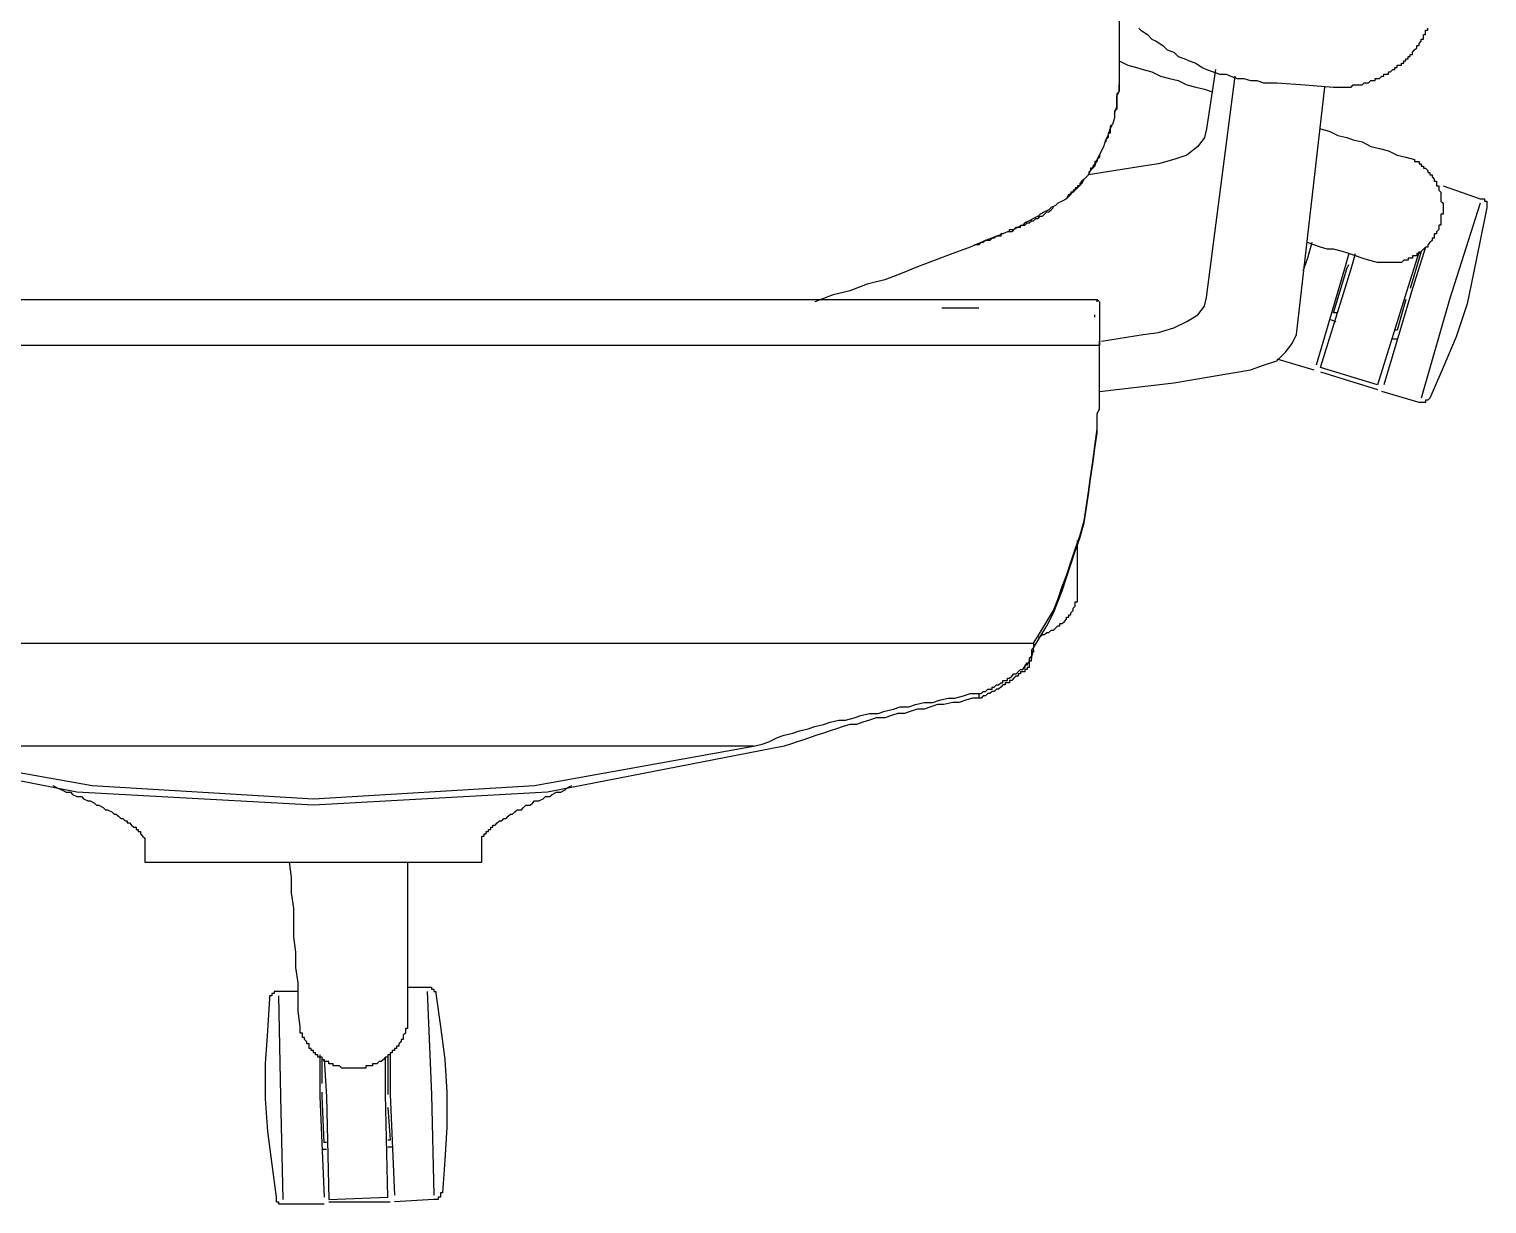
# Model space of a CAD drawing. Header units: inches. Extents: x 0 to 165, y 0 to 113.
# Drawn here: x 17.743 to 19.113, y 64.328 to 65.432 of the extents above; entities that cross this region are included whole.
import ezdxf

# ---------------------------------------------------------------- set-up
doc = ezdxf.new("R2010")
doc.units = ezdxf.units.IN
doc.header["$MEASUREMENT"] = 0
doc.layers.add('Furnishings', color=7, linetype='Continuous')

msp = doc.modelspace()

# ---------------------------------------------------------------- linework, layer by layer
at = {"layer": 'Furnishings'}
for points in [[(18.7675, 65.4516), (18.7675, 65.3796), (18.7675, 65.3775), (18.7675, 65.3734), (18.7655, 65.3713), (18.7655, 65.3693), (18.7655, 65.3672), (18.7655, 65.3652), (18.7655, 65.3631), (18.7655, 65.359), (18.7655, 65.3569), (18.7634, 65.3549), (18.7634, 65.3528), (18.7655, 65.359), (18.7655, 65.3631), (18.7655, 65.3693), (18.7675, 65.3734), (18.7675, 65.3796)], [(18.7861, 65.4331), (18.7881, 65.431), (18.7943, 65.4269), (18.7984, 65.4228), (18.8025, 65.4208), (18.8087, 65.4166), (18.8128, 65.4125), (18.819, 65.4105), (18.8231, 65.4063), (18.8293, 65.4043), (18.8334, 65.4022), (18.8396, 65.4002), (18.8458, 65.3961), (18.8499, 65.394), (18.8561, 65.3919), (18.8622, 65.3899), (18.8684, 65.3899), (18.8725, 65.3878), (18.8787, 65.3858), (18.8849, 65.3858), (18.8911, 65.3837), (18.8972, 65.3837), (18.9034, 65.3816), (18.9096, 65.3816), (18.9158, 65.3816), (18.9425, 65.3796), (18.9693, 65.3775), (18.9713, 65.3775), (18.9734, 65.3775), (18.9755, 65.3775), (18.9775, 65.3775), (18.9796, 65.3775), (18.9816, 65.3775), (18.9858, 65.3775), (18.9878, 65.3796), (18.9899, 65.3796), (18.9919, 65.3796), (18.994, 65.3796), (18.996, 65.3796), (18.9981, 65.3816), (19.0002, 65.3816), (19.0022, 65.3816), (19.0043, 65.3837), (19.0063, 65.3837), (19.0084, 65.3837), (19.0084, 65.3858), (19.0105, 65.3858), (19.0125, 65.3858), (19.0146, 65.3878), (19.0166, 65.3878), (19.0166, 65.3899), (19.0187, 65.3899), (19.0208, 65.3899), (19.0208, 65.3919), (19.0228, 65.3919), (19.0249, 65.394), (19.0269, 65.394), (19.0269, 65.3961), (19.029, 65.3961), (19.029, 65.3981), (19.031, 65.3981), (19.0331, 65.3981), (19.0331, 65.4002), (19.0352, 65.4002), (19.0352, 65.4022), (19.0372, 65.4022), (19.0372, 65.4043), (19.0393, 65.4043), (19.0393, 65.4063), (19.0413, 65.4063), (19.0413, 65.4084), (19.0434, 65.4084), (19.0434, 65.4105), (19.0455, 65.4125), (19.0475, 65.4146), (19.0475, 65.4166), (19.0496, 65.4166), (19.0496, 65.4187), (19.0516, 65.4208), (19.0516, 65.4228), (19.0537, 65.4228), (19.0537, 65.4249), (19.0537, 65.4269), (19.0557, 65.4269), (19.0557, 65.429), (19.0557, 65.431), (19.0578, 65.431), (19.0578, 65.4331)], [(19.0557, 65.429), (19.0557, 65.429)], [(19.0557, 65.429), (19.0557, 65.429)], [(19.0557, 65.429), (19.0557, 65.429)], [(19.0578, 65.431), (19.0578, 65.431)], [(19.0475, 65.4146), (19.0475, 65.4146)], [(19.0475, 65.4146), (19.0475, 65.4146)], [(19.0475, 65.4146), (19.0475, 65.4146)], [(19.0496, 65.4187), (19.0496, 65.4187)], [(19.0496, 65.4187), (19.0496, 65.4187)], [(19.0496, 65.4187), (19.0496, 65.4187)], [(19.0496, 65.4166), (19.0496, 65.4166)], [(19.0516, 65.4228), (19.0516, 65.4228)], [(19.0516, 65.4208), (19.0516, 65.4208)], [(19.0516, 65.4208), (19.0516, 65.4208)], [(19.0516, 65.4208), (19.0516, 65.4208)], [(19.0537, 65.4249), (19.0537, 65.4249)], [(19.0537, 65.4249), (19.0537, 65.4249)], [(19.0537, 65.4249), (19.0537, 65.4249)], [(19.0557, 65.4269), (19.0557, 65.4269)], [(18.7675, 65.4022), (18.7758, 65.3981), (18.784, 65.3961), (18.7902, 65.394), (18.7984, 65.3919), (18.8066, 65.3878), (18.8149, 65.3858), (18.8231, 65.3837), (18.8313, 65.3796), (18.8396, 65.3775), (18.8478, 65.3755), (18.854, 65.3734)], [(19.0331, 65.4002), (19.0331, 65.4002)], [(19.0331, 65.4002), (19.0331, 65.4002)], [(19.0352, 65.4022), (19.0352, 65.4022)], [(19.0372, 65.4043), (19.0372, 65.4043)], [(19.0372, 65.4022), (19.0372, 65.4022)], [(19.0393, 65.4063), (19.0393, 65.4063)], [(19.0393, 65.4043), (19.0393, 65.4043)], [(19.0413, 65.4084), (19.0413, 65.4084)], [(19.0413, 65.4063), (19.0413, 65.4063)], [(19.0434, 65.4105), (19.0434, 65.4105)], [(19.0434, 65.4105), (19.0434, 65.4105)], [(19.0434, 65.4084), (19.0434, 65.4084)], [(19.0455, 65.4125), (19.0455, 65.4125)], [(19.0455, 65.4125), (19.0455, 65.4125)], [(19.0455, 65.4125), (19.0455, 65.4125)], [(18.8581, 65.394), (18.8499, 65.3384), (18.8478, 65.3302), (18.8416, 65.3219), (18.8313, 65.3137), (18.819, 65.3096), (18.8046, 65.3055), (18.7902, 65.3034), (18.7387, 65.2952), (18.7408, 65.2993), (18.7449, 65.3034), (18.7469, 65.3096), (18.749, 65.3137), (18.7511, 65.3178), (18.7531, 65.3219), (18.7552, 65.3281), (18.7572, 65.3322), (18.7593, 65.3384), (18.7614, 65.3425), (18.7593, 65.3405), (18.7593, 65.3384), (18.7593, 65.3363), (18.7593, 65.3343), (18.7572, 65.3343), (18.7572, 65.3322), (18.7572, 65.3302), (18.7552, 65.3281), (18.7552, 65.3261), (18.7552, 65.3281), (18.7572, 65.3302), (18.7572, 65.3322)], [(18.7511, 65.1387), (18.7902, 65.1449), (18.8046, 65.1469), (18.819, 65.1511), (18.8313, 65.1572), (18.8416, 65.1634), (18.8478, 65.1716), (18.8499, 65.1799), (18.8766, 65.3878)], [(19.0146, 65.3878), (19.0146, 65.3878)], [(19.0146, 65.3878), (19.0146, 65.3878)], [(19.0166, 65.3878), (19.0166, 65.3878)], [(19.0187, 65.3899), (19.0187, 65.3899)], [(19.0187, 65.3899), (19.0187, 65.3899)], [(19.0208, 65.3899), (19.0208, 65.3899)], [(19.0228, 65.3919), (19.0228, 65.3919)], [(19.0228, 65.3919), (19.0228, 65.3919)], [(19.0249, 65.394), (19.0249, 65.394)], [(19.0249, 65.394), (19.0249, 65.394)], [(19.0269, 65.394), (19.0269, 65.394)], [(19.029, 65.3961), (19.029, 65.3961)], [(19.029, 65.3961), (19.029, 65.3961)], [(19.031, 65.3981), (19.031, 65.3981)], [(19.031, 65.3981), (19.031, 65.3981)], [(18.749, 65.0914), (18.819, 65.0996), (18.8911, 65.1119), (18.9034, 65.1161), (18.9158, 65.1202), (18.924, 65.1284), (18.9302, 65.1366), (18.9343, 65.1449), (18.961, 65.3775)], [(19.0084, 65.3837), (19.0084, 65.3837)], [(19.0105, 65.3858), (19.0105, 65.3858)], [(19.0105, 65.3858), (19.0105, 65.3858)], [(19.0125, 65.3858), (19.0125, 65.3858)], [(18.7634, 65.3528), (18.7634, 65.3487), (18.7614, 65.3425)], [(18.7593, 65.3384), (18.7593, 65.3384)], [(18.9569, 65.3384), (18.9652, 65.3363), (18.9734, 65.3322), (18.9816, 65.3302), (18.9878, 65.3281), (18.996, 65.3261), (19.0043, 65.3219), (19.0125, 65.3199), (19.0208, 65.3178), (19.029, 65.3137), (19.0372, 65.3116), (19.0455, 65.3096), (19.0455, 65.3075), (19.0475, 65.3075), (19.0496, 65.3075), (19.0496, 65.3055), (19.0516, 65.3055), (19.0516, 65.3034), (19.0537, 65.3034), (19.0537, 65.3013), (19.0557, 65.3013), (19.0578, 65.2993), (19.0578, 65.2972), (19.0599, 65.2972), (19.0599, 65.2952), (19.0619, 65.2952), (19.0619, 65.2931), (19.064, 65.2911), (19.064, 65.289), (19.066, 65.289), (19.066, 65.2869), (19.066, 65.2849), (19.0681, 65.2849), (19.0681, 65.2828), (19.0681, 65.2808), (19.0702, 65.2787), (19.0702, 65.2766), (19.0702, 65.2746), (19.0702, 65.2725), (19.0702, 65.2705), (19.0722, 65.2684), (19.0722, 65.2664), (19.0722, 65.2643), (19.0722, 65.2622), (19.0722, 65.2602), (19.0722, 65.2581), (19.0702, 65.2581), (19.0702, 65.2561), (19.0702, 65.254), (19.0702, 65.2519), (19.0702, 65.2499), (19.0702, 65.2478), (19.0681, 65.2478), (19.0681, 65.2458), (19.0681, 65.2437), (19.066, 65.2416), (19.066, 65.2396), (19.064, 65.2396), (19.064, 65.2375), (19.064, 65.2355), (19.0619, 65.2355), (19.0619, 65.2334), (19.0599, 65.2314), (19.0578, 65.2293), (19.0578, 65.2272), (19.0557, 65.2272), (19.0434, 65.1881), (19.0166, 65.0975)], [(18.7552, 65.3281), (18.7552, 65.3281)], [(18.7552, 65.3281), (18.7552, 65.3281)], [(18.7552, 65.3281), (18.7552, 65.3281)], [(18.7552, 65.3261), (18.7552, 65.3261)], [(18.7552, 65.3261), (18.7552, 65.3261)], [(18.7572, 65.3302), (18.7572, 65.3302)], [(18.7572, 65.3302), (18.7572, 65.3302)], [(18.7572, 65.3302), (18.7572, 65.3302)], [(18.7572, 65.3302), (18.7572, 65.3302)], [(18.749, 65.3137), (18.749, 65.3116), (18.7469, 65.3096), (18.7469, 65.3075), (18.7449, 65.3075), (18.7449, 65.3055), (18.7428, 65.3034), (18.7428, 65.3013), (18.7408, 65.3013), (18.7408, 65.2993), (18.7387, 65.2972)], [(18.7449, 65.3055), (18.7449, 65.3055)], [(18.7469, 65.3096), (18.7469, 65.3096)], [(18.7469, 65.3096), (18.7469, 65.3096)], [(18.749, 65.3116), (18.749, 65.3116)], [(19.0475, 65.3075), (19.0475, 65.3075)], [(19.0496, 65.3055), (19.0496, 65.3055)], [(19.0516, 65.3055), (19.0516, 65.3055)], [(18.7387, 65.2952), (18.7346, 65.2911), (18.7325, 65.289), (18.7305, 65.2869), (18.7305, 65.2849), (18.7284, 65.2849), (18.7284, 65.2828), (18.7264, 65.2828), (18.7264, 65.2808), (18.7243, 65.2808), (18.7243, 65.2787), (18.7222, 65.2787), (18.7222, 65.2766), (18.7202, 65.2746), (18.7181, 65.2725), (18.7202, 65.2766), (18.7243, 65.2787), (18.7284, 65.2828), (18.7325, 65.2869), (18.7346, 65.2911)], [(18.7346, 65.2911), (18.7346, 65.2911)], [(18.7387, 65.2972), (18.7387, 65.2972)], [(18.7408, 65.3013), (18.7408, 65.3013)], [(18.7408, 65.2993), (18.7408, 65.2993)], [(18.7408, 65.2993), (18.7408, 65.2993)], [(18.7408, 65.2993), (18.7408, 65.2993)], [(18.7428, 65.3034), (18.7428, 65.3034)], [(18.7428, 65.3034), (18.7428, 65.3034)], [(18.7428, 65.3013), (18.7428, 65.3013)], [(19.0537, 65.3034), (19.0537, 65.3034)], [(19.0557, 65.3013), (19.0557, 65.3013)], [(19.0578, 65.2993), (19.0578, 65.2993)], [(19.0578, 65.2993), (19.0578, 65.2993)], [(19.0599, 65.2972), (19.0599, 65.2972)], [(19.0619, 65.2931), (19.0619, 65.2931)], [(19.0619, 65.2931), (19.0619, 65.2931)], [(19.064, 65.2911), (19.064, 65.2911)], [(18.7325, 65.289), (18.7325, 65.289)], [(19.0722, 65.2849), (19.1072, 65.2725), (19.1093, 65.2725), (19.1113, 65.2725), (19.1113, 65.2705), (19.1134, 65.2705), (19.1134, 65.2684), (19.1134, 65.2664), (19.1134, 65.2643), (19.1072, 65.2334), (19.101, 65.2025), (19.0949, 65.1737), (19.0846, 65.1428), (19.0722, 65.114), (19.0599, 65.0852), (19.0578, 65.0831), (19.0557, 65.0831), (19.0557, 65.0811), (19.0537, 65.0811), (19.0516, 65.0811), (19.0496, 65.0811), (19.0146, 65.0914)], [(19.064, 65.289), (19.064, 65.289)], [(19.066, 65.2869), (19.066, 65.2869)], [(19.0681, 65.2849), (19.0681, 65.2849)], [(19.0681, 65.2828), (19.0681, 65.2828)], [(19.0681, 65.2808), (19.0681, 65.2808)], [(19.0702, 65.2787), (19.0702, 65.2787)], [(19.0702, 65.2787), (19.0702, 65.2787)], [(19.0702, 65.2766), (19.0702, 65.2766)], [(18.7181, 65.2725), (18.714, 65.2705), (18.7099, 65.2684), (18.7078, 65.2664), (18.7037, 65.2643), (18.7016, 65.2622), (18.6975, 65.2602), (18.6934, 65.2581), (18.6914, 65.2561), (18.6872, 65.254), (18.6831, 65.2519), (18.679, 65.2499), (18.6769, 65.2478), (18.6728, 65.2458), (18.6687, 65.2437), (18.6666, 65.2416), (18.6625, 65.2416), (18.6584, 65.2396), (18.6564, 65.2396), (18.6564, 65.2375), (18.6543, 65.2375), (18.6522, 65.2375), (18.6502, 65.2355), (18.6481, 65.2355), (18.6461, 65.2334), (18.644, 65.2334), (18.6419, 65.2334), (18.6399, 65.2314), (18.6378, 65.2314), (18.6358, 65.2293), (18.6337, 65.2293), (18.6316, 65.2293)], [(18.6646, 65.2416), (18.6646, 65.2437), (18.6666, 65.2437), (18.6687, 65.2437), (18.6708, 65.2458), (18.6728, 65.2458), (18.6749, 65.2458), (18.6749, 65.2478), (18.6769, 65.2478), (18.679, 65.2478), (18.6811, 65.2499), (18.6831, 65.2499), (18.6852, 65.2519), (18.6872, 65.2519), (18.6893, 65.254), (18.6914, 65.254), (18.6934, 65.2561), (18.6955, 65.2561), (18.6975, 65.2581), (18.6996, 65.2602), (18.7016, 65.2602), (18.7037, 65.2622), (18.7058, 65.2643)], [(18.7181, 65.2725), (18.7181, 65.2725)], [(18.7202, 65.2746), (18.7202, 65.2746)], [(19.1072, 65.2684), (19.0784, 65.1778), (19.0516, 65.0852)], [(19.0702, 65.2746), (19.0702, 65.2746)], [(19.0702, 65.2746), (19.0702, 65.2746)], [(19.0702, 65.2725), (19.0702, 65.2725)], [(19.0702, 65.2705), (19.0702, 65.2705)], [(19.0722, 65.2684), (19.0722, 65.2684)], [(19.0722, 65.2664), (19.0722, 65.2664)], [(19.0722, 65.2643), (19.0722, 65.2643)], [(19.1093, 65.2725), (19.1093, 65.2725)], [(19.1093, 65.2725), (19.1093, 65.2725)], [(19.1093, 65.2725), (19.1093, 65.2725)], [(19.1093, 65.2725), (19.1093, 65.2725)], [(19.1093, 65.2725), (19.1093, 65.2725)], [(19.1093, 65.2725), (19.1093, 65.2725)], [(19.1113, 65.2725), (19.1113, 65.2725)], [(19.1113, 65.2725), (19.1113, 65.2725)], [(19.1113, 65.2725), (19.1113, 65.2725)], [(19.1113, 65.2725), (19.1113, 65.2725)], [(19.1113, 65.2705), (19.1113, 65.2705)], [(19.1113, 65.2705), (19.1113, 65.2705)], [(19.1113, 65.2705), (19.1113, 65.2705)], [(19.1113, 65.2705), (19.1113, 65.2705)], [(19.1134, 65.2705), (19.1134, 65.2705)], [(19.1134, 65.2705), (19.1134, 65.2705)], [(19.1134, 65.2684), (19.1134, 65.2684)], [(19.1134, 65.2684), (19.1134, 65.2684)], [(19.1134, 65.2684), (19.1134, 65.2684)], [(19.1134, 65.2684), (19.1134, 65.2684)], [(19.1134, 65.2684), (19.1134, 65.2684)], [(19.1134, 65.2684), (19.1134, 65.2684)], [(19.1134, 65.2664), (19.1134, 65.2664)], [(19.1134, 65.2664), (19.1134, 65.2664)], [(19.1134, 65.2664), (19.1134, 65.2664)], [(19.1134, 65.2664), (19.1134, 65.2664)], [(19.1134, 65.2664), (19.1134, 65.2664)], [(19.1134, 65.2664), (19.1134, 65.2664)], [(19.1134, 65.2643), (19.1134, 65.2643)], [(18.6831, 65.2499), (18.6831, 65.2499)], [(18.6852, 65.2519), (18.6852, 65.2519)], [(18.6975, 65.2581), (18.6975, 65.2581)], [(19.0702, 65.2561), (19.0702, 65.2561)], [(19.0702, 65.2561), (19.0702, 65.2561)], [(19.0702, 65.254), (19.0702, 65.254)], [(19.0702, 65.2519), (19.0702, 65.2519)], [(19.0702, 65.2499), (19.0702, 65.2499)], [(19.0722, 65.2622), (19.0722, 65.2622)], [(19.0722, 65.2602), (19.0722, 65.2602)], [(18.6584, 65.2396), (18.6419, 65.2334), (18.6275, 65.2272), (18.6111, 65.2211), (18.5946, 65.2149), (18.5781, 65.2087), (18.5637, 65.2025), (18.5472, 65.1964), (18.5308, 65.1922), (18.5143, 65.1861), (18.4978, 65.1819), (18.4814, 65.1758)], [(18.6502, 65.2355), (18.6502, 65.2355)], [(18.6687, 65.2437), (18.6687, 65.2437)], [(18.6728, 65.2458), (18.6728, 65.2458)], [(18.679, 65.2478), (18.679, 65.2478)], [(19.0619, 65.2355), (19.0619, 65.2355)], [(19.064, 65.2375), (19.064, 65.2375)], [(19.066, 65.2416), (19.066, 65.2416)], [(19.066, 65.2396), (19.066, 65.2396)], [(19.0681, 65.2458), (19.0681, 65.2458)], [(19.0681, 65.2458), (19.0681, 65.2458)], [(19.0681, 65.2437), (19.0681, 65.2437)], [(18.6378, 65.2314), (18.6378, 65.2314)], [(18.644, 65.2334), (18.644, 65.2334)], [(18.9487, 65.2314), (18.9446, 65.2169), (18.9405, 65.2046)], [(18.9837, 65.2211), (18.9775, 65.2231), (18.9693, 65.2252), (18.9631, 65.2252), (18.9569, 65.2272), (18.9508, 65.2293), (18.9446, 65.2314)], [(19.0516, 65.2231), (19.0496, 65.2211), (19.0475, 65.2211), (19.0475, 65.219), (19.0455, 65.219), (19.0434, 65.219), (19.0434, 65.2169), (19.0413, 65.2169), (19.0393, 65.2169), (19.0393, 65.2149), (19.0372, 65.2149), (19.0352, 65.2149), (19.0331, 65.2128), (19.031, 65.2128), (19.029, 65.2128), (19.0269, 65.2128), (19.0249, 65.2128), (19.0228, 65.2128), (19.0208, 65.2128), (19.0187, 65.2128), (19.0166, 65.2128), (19.0105, 65.2128), (19.0022, 65.2149), (18.996, 65.2169), (18.9899, 65.219), (18.9837, 65.2211), (18.9796, 65.2066), (18.9528, 65.1161)], [(19.0496, 65.2231), (19.0393, 65.1902), (19.0105, 65.0975), (18.9569, 65.114), (18.9858, 65.2066), (18.9899, 65.2211)], [(19.0557, 65.2272), (19.0537, 65.2252), (19.0516, 65.2231), (19.0413, 65.1881)], [(19.0516, 65.2231), (19.0516, 65.2231)], [(19.0516, 65.2231), (19.0516, 65.2231)], [(19.0537, 65.2252), (19.0537, 65.2252)], [(19.0537, 65.2252), (19.0537, 65.2252)], [(19.0557, 65.2272), (19.0557, 65.2272)], [(19.0578, 65.2293), (19.0578, 65.2293)], [(19.0578, 65.2293), (19.0578, 65.2293)], [(19.0599, 65.2314), (19.0599, 65.2314)], [(19.0599, 65.2314), (19.0599, 65.2314)], [(19.0619, 65.2334), (19.0619, 65.2334)], [(18.9734, 65.1655), (18.9693, 65.1655), (18.9816, 65.2066), (18.9837, 65.2108)], [(19.0166, 65.2128), (19.0166, 65.2128)], [(19.0187, 65.2128), (19.0187, 65.2128)], [(19.0208, 65.2128), (19.0208, 65.2128)], [(19.0228, 65.2128), (19.0228, 65.2128)], [(19.0249, 65.2128), (19.0249, 65.2128)], [(19.0269, 65.2128), (19.0269, 65.2128)], [(19.0269, 65.2128), (19.0269, 65.2128)], [(19.029, 65.2128), (19.029, 65.2128)], [(19.031, 65.2128), (19.031, 65.2128)], [(19.0331, 65.2128), (19.0331, 65.2128)], [(19.0352, 65.2149), (19.0352, 65.2149)], [(19.0372, 65.2149), (19.0372, 65.2149)], [(19.0372, 65.2149), (19.0372, 65.2149)], [(19.0413, 65.2169), (19.0413, 65.2169)], [(19.0434, 65.2169), (19.0434, 65.2169)], [(19.0455, 65.219), (19.0455, 65.219)], [(19.0496, 65.2211), (19.0496, 65.2211)], [(19.0496, 65.2211), (19.0496, 65.2211)], [(17.2708, 65.1778), (18.7469, 65.1778), (18.749, 65.1758), (18.749, 65.1737), (18.749, 65.1716), (18.749, 65.1696), (18.749, 65.1655), (18.749, 65.1634), (18.749, 65.1593), (18.749, 65.1552), (18.749, 65.1511), (18.749, 65.1449), (18.749, 65.1408), (18.749, 65.1346), (17.2688, 65.1346)], [(18.6358, 65.1696), (18.6008, 65.1696)], [(18.7469, 65.1758), (18.7469, 65.1778)], [(18.7469, 65.1778), (18.7469, 65.1778)], [(18.7469, 65.1778), (18.7469, 65.1778)], [(18.7469, 65.1778), (18.7469, 65.1778)], [(18.749, 65.1758), (18.749, 65.1758)], [(19.0372, 65.1778), (19.029, 65.149), (19.0269, 65.149)], [(18.7449, 65.1614), (18.7449, 65.1634)], [(18.9652, 65.1593), (18.9713, 65.1572)], [(19.0249, 65.1408), (19.029, 65.1408)], [(18.6872, 64.8546), (18.6934, 64.8649), (18.6996, 64.8752), (18.7058, 64.8855), (18.7099, 64.8958), (18.714, 64.9081), (18.7181, 64.9184), (18.7222, 64.9308), (18.7264, 64.9431), (18.7305, 64.9555), (18.7346, 64.9699), (18.7366, 64.9822), (18.7387, 64.9967), (18.7408, 65.0111), (18.7428, 65.0255), (18.7449, 65.0399), (18.7469, 65.0564), (18.7469, 65.0708), (18.749, 65.0749), (18.749, 65.079), (18.749, 65.0811), (18.749, 65.0852), (18.749, 65.0893), (18.749, 65.0934), (18.749, 65.0955), (18.749, 65.0996), (18.749, 65.1037), (18.749, 65.1078), (18.749, 65.1119), (18.749, 65.114), (18.749, 65.1181), (18.749, 65.1222), (18.749, 65.1264), (18.749, 65.1305), (18.749, 65.1346), (18.749, 65.1366), (18.749, 65.1387)], [(18.749, 65.1305), (18.749, 65.1325), (18.749, 65.1346)], [(18.749, 65.1346), (18.749, 65.1346)], [(18.749, 65.1346), (18.749, 65.1346)], [(18.749, 65.1346), (18.749, 65.1346)], [(18.749, 65.1346), (18.749, 65.1346)], [(18.749, 65.1325), (18.749, 65.1325)], [(18.749, 65.1325), (18.749, 65.1325)], [(18.749, 65.1325), (18.749, 65.1325)], [(18.749, 65.1325), (18.749, 65.1325)], [(18.9158, 65.1222), (18.9508, 65.1119)], [(18.9569, 65.1099), (19.0105, 65.0934)], [(19.0599, 65.0852), (19.0599, 65.0852)], [(19.0599, 65.0852), (19.0599, 65.0852)], [(19.0599, 65.0852), (19.0599, 65.0852)], [(19.0599, 65.0852), (19.0599, 65.0852)], [(19.0599, 65.0852), (19.0599, 65.0852)], [(19.0516, 65.0811), (19.0516, 65.0811)], [(19.0516, 65.0811), (19.0516, 65.0811)], [(19.0516, 65.0811), (19.0516, 65.0811)], [(19.0516, 65.0811), (19.0516, 65.0811)], [(19.0516, 65.0811), (19.0516, 65.0811)], [(19.0516, 65.0811), (19.0516, 65.0811)], [(19.0537, 65.0811), (19.0537, 65.0811)], [(19.0537, 65.0811), (19.0537, 65.0811)], [(19.0537, 65.0811), (19.0537, 65.0811)], [(19.0537, 65.0811), (19.0537, 65.0811)], [(19.0537, 65.0811), (19.0537, 65.0811)], [(19.0537, 65.0811), (19.0537, 65.0811)], [(19.0557, 65.0811), (19.0557, 65.0811)], [(19.0557, 65.0811), (19.0557, 65.0811)], [(19.0557, 65.0811), (19.0557, 65.0811)], [(19.0557, 65.0811), (19.0557, 65.0811)], [(19.0557, 65.0811), (19.0557, 65.0811)], [(19.0578, 65.0831), (19.0578, 65.0831)], [(19.0578, 65.0831), (19.0578, 65.0831)], [(19.0578, 65.0831), (19.0578, 65.0831)], [(19.0578, 65.0831), (19.0578, 65.0831)], [(19.0578, 65.0831), (19.0578, 65.0831)], [(19.0578, 65.0831), (19.0578, 65.0831)], [(19.0578, 65.0831), (19.0578, 65.0831)], [(19.0578, 65.0831), (19.0578, 65.0831)], [(18.6872, 64.8484), (18.6872, 64.8464), (18.6852, 64.8464), (18.6852, 64.8443), (18.6852, 64.8402), (18.6872, 64.8484), (18.6872, 64.8505), (18.6934, 64.8608), (18.6996, 64.8711), (18.7058, 64.8834), (18.7099, 64.8937), (18.714, 64.904), (18.7181, 64.9164), (18.7222, 64.9287), (18.7264, 64.9411), (18.7305, 64.9534), (18.7346, 64.9678), (18.7366, 64.9802), (18.7387, 64.9946), (18.7408, 65.009), (18.7428, 65.0234), (18.7449, 65.0378), (18.7469, 65.0522), (18.7469, 65.0687)], [(18.6914, 64.8608), (18.6934, 64.8608), (18.6955, 64.8628), (18.6975, 64.8628), (18.6996, 64.8649), (18.7016, 64.8649), (18.7037, 64.867), (18.7058, 64.867), (18.7078, 64.869), (18.7099, 64.8711), (18.7119, 64.8711), (18.7119, 64.8731), (18.714, 64.8731), (18.7161, 64.8752), (18.7181, 64.8772), (18.7181, 64.8793), (18.7202, 64.8793), (18.7202, 64.8814), (18.7222, 64.8814), (18.7222, 64.8834), (18.7243, 64.8855), (18.7243, 64.8875), (18.7264, 64.8896), (18.7264, 64.8917), (18.7264, 64.8937), (18.7284, 64.8937), (18.7284, 64.8958), (18.7284, 64.8978), (18.7284, 64.8999), (18.7284, 64.902), (18.7284, 64.904), (18.7284, 64.9514)], [(18.7243, 64.8875), (18.7243, 64.8875)], [(18.7078, 64.869), (18.7078, 64.869)], [(18.7161, 64.8752), (18.7161, 64.8752)], [(17.3305, 64.8546), (18.6872, 64.8546), (18.6872, 64.8525), (18.6872, 64.8505), (18.6852, 64.8484), (18.6852, 64.8464), (18.6852, 64.8443), (18.6852, 64.8422), (18.6831, 64.8402), (18.6831, 64.8381)], [(18.6872, 64.8525), (18.6872, 64.8525)], [(18.6872, 64.8525), (18.6872, 64.8525)], [(18.7016, 64.8649), (18.7016, 64.8649)], [(18.6811, 64.8361), (18.6811, 64.834), (18.679, 64.834), (18.679, 64.832), (18.6769, 64.8299), (18.6811, 64.8361), (18.6831, 64.8361), (18.6831, 64.8381), (18.6831, 64.8361), (18.6831, 64.834), (18.6831, 64.832), (18.6811, 64.832), (18.6811, 64.8299), (18.679, 64.8299), (18.679, 64.8278), (18.6769, 64.8278), (18.6749, 64.8278), (18.6749, 64.8258), (18.6728, 64.8258), (18.6728, 64.8237), (18.6708, 64.8237), (18.6687, 64.8217), (18.6666, 64.8196), (18.6646, 64.8196), (18.6646, 64.8175), (18.6625, 64.8175), (18.6605, 64.8175), (18.6605, 64.8155), (18.6584, 64.8155), (18.6564, 64.8134), (18.6543, 64.8114), (18.6522, 64.8114), (18.6502, 64.8093), (18.6481, 64.8093), (18.6461, 64.8073), (18.644, 64.8073), (18.6419, 64.8052), (18.6399, 64.8052), (18.6378, 64.8031), (18.6358, 64.8031), (18.6296, 64.8031), (18.6234, 64.8011), (18.6172, 64.799), (18.6111, 64.799), (18.6028, 64.797), (18.5967, 64.797), (18.5905, 64.7949), (18.5843, 64.7928), (18.5781, 64.7928), (18.5719, 64.7908), (18.5658, 64.7887), (18.5596, 64.7887), (18.5534, 64.7867), (18.5472, 64.7846), (18.539, 64.7846), (18.5328, 64.7825), (18.5267, 64.7805), (18.5205, 64.7784), (18.5143, 64.7784), (18.5081, 64.7764), (18.5019, 64.7743), (18.4958, 64.7723), (18.4896, 64.7702), (18.4834, 64.7681), (18.4772, 64.7661), (18.4711, 64.764), (18.4649, 64.762), (18.4587, 64.7599), (18.4525, 64.7578), (18.2302, 64.7146), (18.0099, 64.7023), (17.7876, 64.7146), (17.5673, 64.7578)], [(18.6831, 64.8381), (18.6831, 64.8381)], [(18.6831, 64.8381), (18.6852, 64.8381)], [(18.6852, 64.8484), (18.6852, 64.8484)], [(18.6852, 64.8464), (18.6852, 64.8464)], [(18.6852, 64.8443), (18.6852, 64.8443)], [(18.6852, 64.8422), (18.6852, 64.8422)], [(18.6852, 64.8422), (18.6852, 64.8422)], [(18.6852, 64.8381), (18.6852, 64.8402)], [(18.6852, 64.8402), (18.6852, 64.8402)], [(18.6872, 64.8505), (18.6872, 64.8505)], [(18.6872, 64.8505), (18.6872, 64.8505)], [(18.6872, 64.8505), (18.6872, 64.8505)], [(18.6872, 64.8484), (18.6872, 64.8484)], [(18.6872, 64.8464), (18.6872, 64.8464)], [(18.6666, 64.8237), (18.6687, 64.8258)], [(18.6687, 64.8258), (18.6687, 64.8258)], [(18.6687, 64.8258), (18.6708, 64.8258)], [(18.6708, 64.8258), (18.6728, 64.8278)], [(18.6728, 64.8278), (18.6749, 64.8299)], [(18.6728, 64.8278), (18.6728, 64.8278)], [(18.6749, 64.8299), (18.6749, 64.8299)], [(18.6749, 64.8299), (18.6769, 64.8299)], [(18.6769, 64.832), (18.6769, 64.832)], [(18.6769, 64.832), (18.6769, 64.832)], [(18.679, 64.834), (18.679, 64.834)], [(18.679, 64.832), (18.679, 64.832)], [(18.679, 64.832), (18.679, 64.832)], [(18.679, 64.8299), (18.679, 64.8299)], [(18.679, 64.8299), (18.679, 64.8299)], [(18.679, 64.8299), (18.679, 64.8299)], [(18.679, 64.8299), (18.679, 64.8299)], [(18.679, 64.8299), (18.679, 64.8299)], [(18.6811, 64.834), (18.6811, 64.834)], [(18.6811, 64.834), (18.6811, 64.834)], [(18.6811, 64.834), (18.6811, 64.834)], [(18.6811, 64.834), (18.6811, 64.834)], [(18.6811, 64.832), (18.6811, 64.832)], [(18.6811, 64.832), (18.6811, 64.832)], [(18.6811, 64.832), (18.6811, 64.832)], [(18.6811, 64.832), (18.6811, 64.832)], [(18.6811, 64.8299), (18.6811, 64.8299)], [(18.6831, 64.8361), (18.6831, 64.8361)], [(18.6831, 64.8361), (18.6831, 64.8361)], [(18.6831, 64.834), (18.6831, 64.834)], [(18.6831, 64.832), (18.6831, 64.832)], [(18.6831, 64.832), (18.6831, 64.832)], [(18.6419, 64.8093), (18.644, 64.8114)], [(18.644, 64.8114), (18.6461, 64.8114)], [(18.6461, 64.8114), (18.6481, 64.8114)], [(18.6481, 64.8114), (18.6481, 64.8134)], [(18.6481, 64.8134), (18.6502, 64.8134)], [(18.6502, 64.8134), (18.6522, 64.8155)], [(18.6522, 64.8155), (18.6522, 64.8155)], [(18.6522, 64.8155), (18.6543, 64.8155)], [(18.6543, 64.8155), (18.6564, 64.8175)], [(18.6564, 64.8175), (18.6584, 64.8175)], [(18.6564, 64.8134), (18.6564, 64.8134)], [(18.6584, 64.8175), (18.6584, 64.8196)], [(18.6584, 64.8196), (18.6605, 64.8196)], [(18.6605, 64.8196), (18.6625, 64.8196)], [(18.6625, 64.8196), (18.6625, 64.8217)], [(18.6625, 64.8217), (18.6646, 64.8217)], [(18.6646, 64.8217), (18.6666, 64.8237)], [(18.6666, 64.8237), (18.6666, 64.8237)], [(18.6687, 64.8217), (18.6687, 64.8217)], [(18.5699, 64.7949), (18.5761, 64.797)], [(18.5761, 64.797), (18.5843, 64.799)], [(18.5843, 64.799), (18.5925, 64.799)], [(18.5925, 64.799), (18.5987, 64.8011)], [(18.5987, 64.8011), (18.6069, 64.8031)], [(18.6069, 64.8031), (18.6131, 64.8031)], [(18.6131, 64.8031), (18.6214, 64.8052)], [(18.6214, 64.8052), (18.6275, 64.8073)], [(18.6275, 64.8073), (18.6358, 64.8073)], [(18.6358, 64.8073), (18.6378, 64.8073)], [(18.6358, 64.8073), (18.6358, 64.8031)], [(18.6378, 64.8073), (18.6399, 64.8093)], [(18.6399, 64.8093), (18.6399, 64.8093)], [(18.6399, 64.8093), (18.6419, 64.8093)], [(18.6419, 64.8052), (18.6419, 64.8052)], [(18.6502, 64.8093), (18.6502, 64.8093)], [(18.5102, 64.7825), (18.5184, 64.7846)], [(18.5184, 64.7846), (18.5246, 64.7867)], [(18.5246, 64.7867), (18.5328, 64.7887)], [(18.5328, 64.7887), (18.5411, 64.7887)], [(18.5411, 64.7887), (18.5472, 64.7908)], [(18.5472, 64.7908), (18.5555, 64.7928)], [(18.5555, 64.7928), (18.5617, 64.7949)], [(18.5617, 64.7949), (18.5699, 64.7949)], [(18.4525, 64.7681), (18.4608, 64.7702)], [(18.4608, 64.7702), (18.4669, 64.7723)], [(18.4669, 64.7723), (18.4752, 64.7743)], [(18.4752, 64.7743), (18.4814, 64.7764)], [(18.4814, 64.7764), (18.4896, 64.7784)], [(18.4896, 64.7784), (18.4958, 64.7805)], [(18.4958, 64.7805), (18.504, 64.7825)], [(18.504, 64.7825), (18.5102, 64.7825)], [(18.4237, 64.7578), (18.432, 64.7599)], [(18.432, 64.7599), (18.4381, 64.762)], [(18.4381, 64.762), (18.4464, 64.7661)], [(18.4464, 64.7661), (18.4525, 64.7681)], [(17.7649, 64.7208), (17.769, 64.7187), (17.7732, 64.7167), (17.7773, 64.7146), (17.7814, 64.7146), (17.7834, 64.7126), (17.7876, 64.7105), (17.7917, 64.7105), (17.7937, 64.7084), (17.7979, 64.7064), (17.7999, 64.7064), (17.804, 64.7043), (17.8061, 64.7023), (17.8081, 64.7023), (17.8123, 64.7002), (17.8143, 64.6981), (17.8164, 64.6981), (17.8205, 64.6961), (17.8226, 64.694), (17.8246, 64.694), (17.8267, 64.692), (17.8287, 64.6899), (17.8308, 64.6899), (17.8329, 64.6878), (17.8349, 64.6878), (17.8349, 64.6858), (17.837, 64.6858), (17.839, 64.6837), (17.8411, 64.6817), (17.8431, 64.6817), (17.8431, 64.6796), (17.8452, 64.6796), (17.8452, 64.6776), (17.8473, 64.6776), (17.8473, 64.6755), (17.8493, 64.6734), (17.8514, 64.6714), (17.8514, 64.6673), (17.8514, 64.6487), (18.1684, 64.6487), (18.1684, 64.6673), (18.1684, 64.6714), (18.1684, 64.6734), (18.1705, 64.6734), (18.1705, 64.6755), (18.1725, 64.6755), (18.1725, 64.6776), (18.1746, 64.6776), (18.1746, 64.6796), (18.1767, 64.6796), (18.1767, 64.6817), (18.1787, 64.6817), (18.1787, 64.6837), (18.1808, 64.6837), (18.1828, 64.6858), (18.1849, 64.6878), (18.187, 64.6878), (18.189, 64.6899), (18.1911, 64.6899), (18.1931, 64.692), (18.1952, 64.694), (18.1973, 64.694), (18.1993, 64.6961), (18.2014, 64.6981), (18.2055, 64.6981), (18.2075, 64.7002), (18.2096, 64.7023), (18.2137, 64.7023), (18.2158, 64.7043), (18.2178, 64.7064), (18.222, 64.7064), (18.2261, 64.7084), (18.2281, 64.7105), (18.2323, 64.7105), (18.2343, 64.7126), (18.2384, 64.7146), (18.2425, 64.7146), (18.2467, 64.7167), (18.2487, 64.7187), (18.2528, 64.7208)], [(17.839, 64.6837), (17.839, 64.6837)], [(17.8473, 64.6755), (17.8473, 64.6755)], [(17.8493, 64.6734), (17.8493, 64.6734)], [(18.1828, 64.6858), (18.1828, 64.6858)], [(17.8514, 64.6714), (17.8514, 64.6714)], [(18.1684, 64.6714), (18.1684, 64.6714)], [(18.0181, 64.4634), (18.0181, 64.4655), (18.0161, 64.4655), (18.014, 64.4655), (18.014, 64.4676), (18.012, 64.4676), (18.012, 64.4696), (18.0099, 64.4696), (18.0099, 64.4717), (18.0078, 64.4717), (18.0078, 64.4737), (18.0058, 64.4737), (18.0058, 64.4758), (18.0058, 64.4779), (18.0037, 64.4779), (18.0037, 64.4799), (18.0017, 64.482), (18.0017, 64.484), (17.9996, 64.484), (17.9996, 64.4861), (17.9996, 64.4881), (17.9976, 64.4881), (17.9976, 64.4902), (17.9976, 64.4923), (17.9976, 64.4943), (17.9955, 64.5087), (17.9955, 64.5211), (17.9955, 64.5355), (17.9934, 64.5499), (17.9934, 64.5643), (17.9914, 64.5787), (17.9914, 64.5931), (17.9914, 64.6055), (17.9893, 64.6199), (17.9893, 64.6343), (17.9873, 64.6487)], [(18.0984, 64.6487), (18.0984, 64.6343), (18.0984, 64.622), (18.0984, 64.6075), (18.0984, 64.5931), (18.0984, 64.5787), (18.0984, 64.5664), (18.0984, 64.552), (18.0984, 64.5376), (18.0984, 64.5252), (18.0984, 64.5108), (18.0984, 64.4964), (18.0984, 64.4943), (18.0984, 64.4923), (18.0964, 64.4923), (18.0964, 64.4902), (18.0964, 64.4881), (18.0943, 64.4861), (18.0943, 64.484), (18.0943, 64.482), (18.0923, 64.482), (18.0923, 64.4799), (18.0902, 64.4779), (18.0902, 64.4758), (18.0881, 64.4758), (18.0881, 64.4737), (18.0861, 64.4737), (18.0861, 64.4717), (18.084, 64.4717), (18.084, 64.4696), (18.082, 64.4696), (18.082, 64.4305), (18.0861, 64.3358)], [(17.9955, 64.5273), (17.977, 64.5273), (17.9749, 64.5273), (17.9729, 64.5273), (17.9729, 64.5252), (17.9708, 64.5252), (17.9708, 64.5231), (17.9687, 64.5231), (17.9687, 64.5211), (17.9667, 64.4902), (17.9646, 64.4593), (17.9646, 64.4264), (17.9667, 64.3955), (17.9708, 64.3646), (17.9749, 64.3337), (17.9749, 64.3317), (17.9749, 64.3296), (17.977, 64.3296), (17.977, 64.3276), (17.979, 64.3276), (17.9811, 64.3276), (17.9831, 64.3276), (18.0202, 64.3276)], [(17.9687, 64.5231), (17.9687, 64.5231)], [(17.9687, 64.5231), (17.9687, 64.5231)], [(17.9708, 64.5252), (17.9708, 64.5252)], [(17.9708, 64.5252), (17.9708, 64.5252)], [(17.9708, 64.5252), (17.9708, 64.5252)], [(17.9708, 64.5252), (17.9708, 64.5252)], [(17.9708, 64.5252), (17.9708, 64.5252)], [(17.9708, 64.5252), (17.9708, 64.5252)], [(17.9708, 64.5231), (17.9708, 64.5231)], [(17.9708, 64.5231), (17.9708, 64.5231)], [(17.9708, 64.5231), (17.9708, 64.5231)], [(17.9708, 64.5231), (17.9708, 64.5231)], [(17.9729, 64.5273), (17.9729, 64.5273)], [(17.9729, 64.5273), (17.9729, 64.5273)], [(17.9729, 64.5273), (17.9729, 64.5273)], [(17.9729, 64.5273), (17.9729, 64.5273)], [(17.9729, 64.5273), (17.9729, 64.5273)], [(17.9729, 64.5252), (17.9729, 64.5252)], [(17.9749, 64.5273), (17.9749, 64.5273)], [(17.9749, 64.5273), (17.9749, 64.5273)], [(17.9749, 64.5273), (17.9749, 64.5273)], [(17.9749, 64.5273), (17.9749, 64.5273)], [(17.9749, 64.5273), (17.9749, 64.5273)], [(17.9749, 64.5273), (17.9749, 64.5273)], [(17.977, 64.5273), (17.977, 64.5273)], [(17.977, 64.5273), (17.977, 64.5273)], [(17.977, 64.5231), (17.979, 64.4284), (17.9811, 64.3317)], [(18.0984, 64.5314), (18.117, 64.5314), (18.119, 64.5314), (18.1211, 64.5314), (18.1211, 64.5293), (18.1231, 64.5293), (18.1231, 64.5273), (18.1252, 64.5273), (18.1252, 64.5252), (18.1293, 64.4943), (18.1334, 64.4634), (18.1355, 64.4326), (18.1355, 64.3996), (18.1334, 64.3687), (18.1314, 64.3379), (18.1293, 64.3379), (18.1293, 64.3358), (18.1293, 64.3337), (18.1273, 64.3337), (18.1273, 64.3317), (18.1252, 64.3317), (18.1231, 64.3317), (18.0861, 64.3296)], [(18.117, 64.5314), (18.117, 64.5314)], [(18.117, 64.5273), (18.1211, 64.4305), (18.1231, 64.3358)], [(18.119, 64.5314), (18.119, 64.5314)], [(18.119, 64.5314), (18.119, 64.5314)], [(18.119, 64.5314), (18.119, 64.5314)], [(18.119, 64.5314), (18.119, 64.5314)], [(18.119, 64.5314), (18.119, 64.5314)], [(18.119, 64.5314), (18.119, 64.5314)], [(18.1211, 64.5314), (18.1211, 64.5314)], [(18.1211, 64.5314), (18.1211, 64.5314)], [(18.1211, 64.5314), (18.1211, 64.5314)], [(18.1211, 64.5314), (18.1211, 64.5314)], [(18.1211, 64.5314), (18.1211, 64.5314)], [(18.1211, 64.5314), (18.1211, 64.5314)], [(18.1231, 64.5293), (18.1231, 64.5293)], [(18.1231, 64.5293), (18.1231, 64.5293)], [(18.1231, 64.5293), (18.1231, 64.5293)], [(18.1231, 64.5293), (18.1231, 64.5293)], [(18.1231, 64.5293), (18.1231, 64.5293)], [(18.1231, 64.5293), (18.1231, 64.5293)], [(18.1231, 64.5293), (18.1231, 64.5293)], [(18.1231, 64.5293), (18.1231, 64.5293)], [(18.1252, 64.5273), (18.1252, 64.5273)], [(18.1252, 64.5273), (18.1252, 64.5273)], [(18.1252, 64.5273), (18.1252, 64.5273)], [(18.1252, 64.5273), (18.1252, 64.5273)], [(18.1252, 64.5273), (18.1252, 64.5273)], [(18.1252, 64.5252), (18.1252, 64.5252)], [(18.1252, 64.5252), (18.1252, 64.5252)], [(18.1252, 64.5252), (18.1252, 64.5252)], [(17.9687, 64.5211), (17.9687, 64.5211)], [(17.9687, 64.5211), (17.9687, 64.5211)], [(17.9687, 64.5211), (17.9687, 64.5211)], [(18.0984, 64.4964), (18.0984, 64.4964)], [(17.9976, 64.4923), (17.9976, 64.4923)], [(17.9976, 64.4902), (17.9976, 64.4902)], [(17.9996, 64.4881), (17.9996, 64.4881)], [(17.9996, 64.4861), (17.9996, 64.4861)], [(18.0017, 64.482), (18.0017, 64.482)], [(18.0017, 64.482), (18.0017, 64.482)], [(18.0923, 64.482), (18.0923, 64.482)], [(18.0943, 64.4861), (18.0943, 64.4861)], [(18.0943, 64.484), (18.0943, 64.484)], [(18.0964, 64.4902), (18.0964, 64.4902)], [(18.0964, 64.4881), (18.0964, 64.4881)], [(18.0964, 64.4881), (18.0964, 64.4881)], [(18.0984, 64.4943), (18.0984, 64.4943)], [(18.0037, 64.4799), (18.0037, 64.4799)], [(18.0037, 64.4779), (18.0037, 64.4779)], [(18.0058, 64.4758), (18.0058, 64.4758)], [(18.0078, 64.4737), (18.0078, 64.4737)], [(18.0099, 64.4717), (18.0099, 64.4717)], [(18.012, 64.4696), (18.012, 64.4696)], [(18.014, 64.4676), (18.014, 64.4676)], [(18.0161, 64.4676), (18.0161, 64.4284), (18.0202, 64.3337)], [(18.082, 64.4696), (18.082, 64.4676), (18.0799, 64.4676), (18.0799, 64.4655), (18.0799, 64.4305)], [(18.082, 64.4676), (18.082, 64.4676)], [(18.084, 64.4696), (18.084, 64.4696)], [(18.0861, 64.4717), (18.0861, 64.4717)], [(18.0881, 64.4737), (18.0881, 64.4737)], [(18.0902, 64.4779), (18.0902, 64.4779)], [(18.0902, 64.4779), (18.0902, 64.4779)], [(18.0923, 64.4799), (18.0923, 64.4799)], [(18.0161, 64.4655), (18.0161, 64.4655)], [(18.0181, 64.4408), (18.0181, 64.4634), (18.0202, 64.4634)], [(18.0181, 64.4634), (18.0181, 64.4634)], [(18.0223, 64.4614), (18.0223, 64.4614)], [(18.0223, 64.4614), (18.0223, 64.4614)], [(18.0264, 64.4593), (18.0264, 64.4593)], [(18.0284, 64.4593), (18.0284, 64.4593)], [(18.0305, 64.4573), (18.0305, 64.4573)], [(18.0326, 64.4573), (18.0326, 64.4573)], [(18.0346, 64.4573), (18.0346, 64.4573)], [(18.0367, 64.4552), (18.0367, 64.4552)], [(18.0367, 64.4552), (18.0367, 64.4552)], [(18.0387, 64.4552), (18.0387, 64.4552)], [(18.0408, 64.4552), (18.0408, 64.4552)], [(18.0428, 64.4552), (18.0428, 64.4552)], [(18.0449, 64.4552), (18.0449, 64.4552)], [(18.047, 64.4552), (18.047, 64.4552)], [(18.049, 64.4552), (18.049, 64.4552)], [(18.0511, 64.4552), (18.0511, 64.4552)], [(18.0531, 64.4552), (18.0531, 64.4552)], [(18.0552, 64.4552), (18.0552, 64.4552)], [(18.0552, 64.4552), (18.0552, 64.4552)], [(18.0573, 64.4552), (18.0573, 64.4552)], [(18.0614, 64.4573), (18.0614, 64.4573)], [(18.0634, 64.4573), (18.0634, 64.4573)], [(18.0655, 64.4573), (18.0655, 64.4573)], [(18.0676, 64.4593), (18.0676, 64.4593)], [(18.0696, 64.4593), (18.0696, 64.4593)], [(18.0717, 64.4614), (18.0717, 64.4614)], [(18.0717, 64.4614), (18.0717, 64.4614)], [(18.0737, 64.4614), (18.0737, 64.4614)], [(18.0758, 64.4634), (18.0758, 64.4634)], [(18.0758, 64.4634), (18.0758, 64.4634)], [(18.0799, 64.4655), (18.0778, 64.4655)], [(18.0778, 64.4655), (18.0778, 64.4655)], [(18.0799, 64.4655), (18.0799, 64.4655)], [(18.0223, 64.3852), (18.0202, 64.3852), (18.0181, 64.4284), (18.0181, 64.4326)], [(18.0799, 64.4181), (18.082, 64.3873), (18.0799, 64.3873)], [(18.0181, 64.379), (18.0223, 64.379)], [(18.0799, 64.3811), (18.084, 64.3811)], [(17.9749, 64.3337), (17.9749, 64.3337)], [(17.9749, 64.3337), (17.9749, 64.3337)], [(17.9749, 64.3337), (17.9749, 64.3337)], [(17.9749, 64.3317), (17.9749, 64.3317)], [(17.9749, 64.3317), (17.9749, 64.3317)], [(17.9749, 64.3317), (17.9749, 64.3317)], [(17.9749, 64.3317), (17.9749, 64.3317)], [(17.9749, 64.3317), (17.9749, 64.3317)], [(17.9749, 64.3317), (17.9749, 64.3317)], [(17.9749, 64.3317), (17.9749, 64.3317)], [(18.1231, 64.3317), (18.1231, 64.3317)], [(18.1231, 64.3317), (18.1231, 64.3317)], [(18.1231, 64.3317), (18.1231, 64.3317)], [(18.1231, 64.3317), (18.1231, 64.3317)], [(18.1252, 64.3317), (18.1252, 64.3317)], [(18.1252, 64.3317), (18.1252, 64.3317)], [(18.1252, 64.3317), (18.1252, 64.3317)], [(18.1252, 64.3317), (18.1252, 64.3317)], [(18.1252, 64.3317), (18.1252, 64.3317)], [(18.1252, 64.3317), (18.1252, 64.3317)], [(18.1273, 64.3337), (18.1273, 64.3337)], [(18.1273, 64.3337), (18.1273, 64.3337)], [(18.1273, 64.3337), (18.1273, 64.3337)], [(18.1273, 64.3337), (18.1273, 64.3337)], [(18.1273, 64.3317), (18.1273, 64.3317)], [(18.1273, 64.3317), (18.1273, 64.3317)], [(18.1293, 64.3379), (18.1293, 64.3379)], [(18.1293, 64.3379), (18.1293, 64.3379)], [(18.1293, 64.3379), (18.1293, 64.3379)], [(18.1293, 64.3358), (18.1293, 64.3358)], [(18.1293, 64.3358), (18.1293, 64.3358)], [(18.1293, 64.3358), (18.1293, 64.3358)], [(18.1293, 64.3358), (18.1293, 64.3358)], [(18.1293, 64.3358), (18.1293, 64.3358)], [(18.1293, 64.3358), (18.1293, 64.3358)], [(18.1293, 64.3337), (18.1293, 64.3337)], [(18.1293, 64.3337), (18.1293, 64.3337)], [(18.1293, 64.3337), (18.1293, 64.3337)], [(18.1293, 64.3337), (18.1293, 64.3337)], [(17.977, 64.3296), (17.977, 64.3296)], [(17.977, 64.3296), (17.977, 64.3296)], [(17.977, 64.3296), (17.977, 64.3296)], [(17.977, 64.3296), (17.977, 64.3296)], [(17.977, 64.3296), (17.977, 64.3296)], [(17.977, 64.3296), (17.977, 64.3296)], [(17.977, 64.3296), (17.977, 64.3296)], [(17.979, 64.3276), (17.979, 64.3276)], [(17.979, 64.3276), (17.979, 64.3276)], [(17.979, 64.3276), (17.979, 64.3276)], [(17.979, 64.3276), (17.979, 64.3276)], [(17.979, 64.3276), (17.979, 64.3276)], [(17.979, 64.3276), (17.979, 64.3276)], [(17.9811, 64.3276), (17.9811, 64.3276)], [(17.9811, 64.3276), (17.9811, 64.3276)], [(17.9811, 64.3276), (17.9811, 64.3276)], [(17.9811, 64.3276), (17.9811, 64.3276)], [(17.9811, 64.3276), (17.9811, 64.3276)], [(17.9811, 64.3276), (17.9811, 64.3276)], [(18.0243, 64.3296), (18.082, 64.3296)]]:
    msp.add_lwpolyline(points, dxfattribs=at)
for points in [[(17.594, 64.7578), (17.802, 64.7208), (18.0099, 64.7084), (18.2178, 64.7208), (18.4237, 64.7578)], [(18.0223, 64.4284), (18.0243, 64.3317), (18.0799, 64.3337), (18.0778, 64.4305), (18.0778, 64.4655), (18.0758, 64.4634), (18.0737, 64.4614), (18.0717, 64.4614), (18.0696, 64.4593), (18.0676, 64.4593), (18.0655, 64.4593), (18.0655, 64.4573), (18.0634, 64.4573), (18.0614, 64.4573), (18.0593, 64.4573), (18.0593, 64.4552), (18.0573, 64.4552), (18.0552, 64.4552), (18.0531, 64.4552), (18.0511, 64.4552), (18.049, 64.4552), (18.047, 64.4552), (18.0449, 64.4552), (18.0428, 64.4552), (18.0408, 64.4552), (18.0387, 64.4552), (18.0367, 64.4552), (18.0346, 64.4573), (18.0326, 64.4573), (18.0305, 64.4573), (18.0284, 64.4573), (18.0284, 64.4593), (18.0264, 64.4593), (18.0243, 64.4593), (18.0243, 64.4614), (18.0223, 64.4614), (18.0202, 64.4614), (18.0202, 64.4634)]]:
    msp.add_lwpolyline(points, close=True, dxfattribs=at)

doc.saveas('drawing.dxf')
